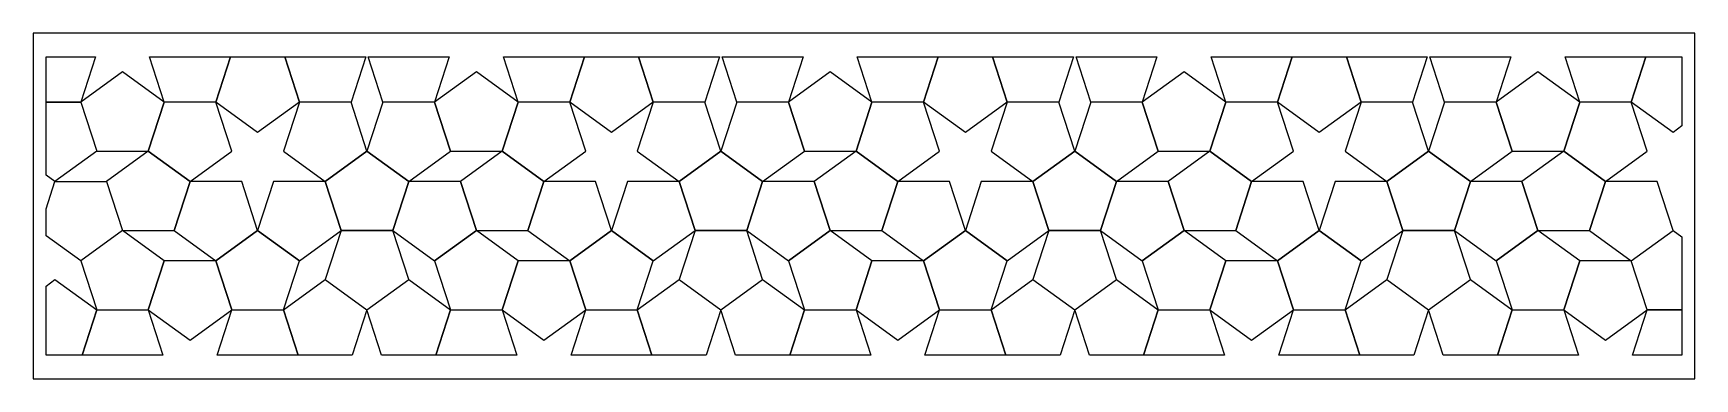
# Model space of a CAD drawing. Header units: millimetres. Extents: x 146 to 1054, y 56 to 244.
import ezdxf

# ---------------------------------------------------------------- set-up
doc = ezdxf.new("R2010")
doc.units = ezdxf.units.MM
doc.layers.get('0').update_dxf_attribs({"linetype": 'CONTINUOUS'})

msp = doc.modelspace()

# ---------------------------------------------------------------- linework, layer by layer
at = {"color": 7}
for points in [[(146.000345, 55.5), (1054.000345, 55.5), (1054.000345, 244.5), (146.000345, 244.5), (146.000345, 55.5)], [(171.949843, 206.832816), (153.000345, 206.832816), (153.000345, 231.5), (179.964697, 231.5), (171.949843, 206.832816)], [(253.829102, 231.5), (245.814248, 206.832816), (217.600555, 206.832816), (209.585701, 231.5), (253.829102, 231.5)], [(253.829102, 231.5), (283.450106, 231.5), (291.46496, 206.832816), (268.639604, 190.249224), (245.814248, 206.832816), (253.829102, 231.5)], [(327.693506, 231.5), (319.678652, 206.832816), (291.46496, 206.832816), (283.450106, 231.5), (327.693506, 231.5)], [(373.344219, 231.5), (365.329365, 206.832816), (337.115673, 206.832816), (329.100819, 231.5), (373.344219, 231.5)], [(447.208624, 231.5), (439.19377, 206.832816), (410.980078, 206.832816), (402.965224, 231.5), (447.208624, 231.5)], [(447.208624, 231.5), (476.829629, 231.5), (484.844483, 206.832816), (462.019127, 190.249224), (439.19377, 206.832816), (447.208624, 231.5)], [(521.073029, 231.5), (513.058175, 206.832816), (484.844483, 206.832816), (476.829629, 231.5), (521.073029, 231.5)], [(566.723742, 231.5), (558.708888, 206.832816), (530.495196, 206.832816), (522.480342, 231.5), (566.723742, 231.5)], [(640.588147, 231.5), (632.573293, 206.832816), (604.359601, 206.832816), (596.344747, 231.5), (640.588147, 231.5)], [(640.588147, 231.5), (670.209151, 231.5), (678.224005, 206.832816), (655.398649, 190.249224), (632.573293, 206.832816), (640.588147, 231.5)], [(714.452552, 231.5), (706.437698, 206.832816), (678.224005, 206.832816), (670.209151, 231.5), (714.452552, 231.5)], [(760.103264, 231.5), (752.08841, 206.832816), (723.874718, 206.832816), (715.859864, 231.5), (760.103264, 231.5)], [(833.967669, 231.5), (825.952815, 206.832816), (797.739123, 206.832816), (789.724269, 231.5), (833.967669, 231.5)], [(833.967669, 231.5), (863.588674, 231.5), (871.603528, 206.832816), (848.778172, 190.249224), (825.952815, 206.832816), (833.967669, 231.5)], [(907.832074, 231.5), (899.81722, 206.832816), (871.603528, 206.832816), (863.588674, 231.5), (907.832074, 231.5)], [(953.482787, 231.5), (945.467933, 206.832816), (917.254241, 206.832816), (909.239387, 231.5), (953.482787, 231.5)], [(1027.347192, 231.5), (1019.332338, 206.832816), (991.118646, 206.832816), (983.103792, 231.5), (1027.347192, 231.5)], [(1027.347192, 231.5), (1047.000345, 231.5), (1047.000345, 193.767616), (1042.157694, 190.249224), (1019.332338, 206.832816), (1027.347192, 231.5)], [(194.775199, 223.416408), (171.949843, 206.832816), (180.668353, 180), (208.882045, 180), (217.600555, 206.832816), (194.775199, 223.416408)], [(388.154722, 223.416408), (365.329365, 206.832816), (374.047876, 180), (402.261568, 180), (410.980078, 206.832816), (388.154722, 223.416408)], [(581.534244, 223.416408), (558.708888, 206.832816), (567.427398, 180), (595.64109, 180), (604.359601, 206.832816), (581.534244, 223.416408)], [(774.913767, 223.416408), (752.08841, 206.832816), (760.806921, 180), (789.020613, 180), (797.739123, 206.832816), (774.913767, 223.416408)], [(968.293289, 223.416408), (945.467933, 206.832816), (954.186443, 180), (982.400135, 180), (991.118646, 206.832816), (968.293289, 223.416408)], [(180.668353, 180), (157.842997, 163.416408), (153.000345, 166.9348), (153.000345, 206.832816), (171.949843, 206.832816), (180.668353, 180)], [(231.707402, 163.416408), (254.532758, 180), (245.814248, 206.832816), (217.600555, 206.832816), (208.882045, 180), (231.707402, 163.416408)], [(305.571806, 163.416408), (328.397163, 180), (319.678652, 206.832816), (291.46496, 206.832816), (282.74645, 180), (305.571806, 163.416408)], [(351.222519, 163.416408), (374.047876, 180), (365.329365, 206.832816), (337.115673, 206.832816), (328.397163, 180), (351.222519, 163.416408)], [(425.086924, 163.416408), (447.91228, 180), (439.19377, 206.832816), (410.980078, 206.832816), (402.261568, 180), (425.086924, 163.416408)], [(498.951329, 163.416408), (521.776685, 180), (513.058175, 206.832816), (484.844483, 206.832816), (476.125973, 180), (498.951329, 163.416408)], [(544.602042, 163.416408), (567.427398, 180), (558.708888, 206.832816), (530.495196, 206.832816), (521.776685, 180), (544.602042, 163.416408)], [(618.466447, 163.416408), (641.291803, 180), (632.573293, 206.832816), (604.359601, 206.832816), (595.64109, 180), (618.466447, 163.416408)], [(692.330852, 163.416408), (715.156208, 180), (706.437698, 206.832816), (678.224005, 206.832816), (669.505495, 180), (692.330852, 163.416408)], [(737.981564, 163.416408), (760.806921, 180), (752.08841, 206.832816), (723.874718, 206.832816), (715.156208, 180), (737.981564, 163.416408)], [(811.845969, 163.416408), (834.671326, 180), (825.952815, 206.832816), (797.739123, 206.832816), (789.020613, 180), (811.845969, 163.416408)], [(885.710374, 163.416408), (908.535731, 180), (899.81722, 206.832816), (871.603528, 206.832816), (862.885018, 180), (885.710374, 163.416408)], [(931.361087, 163.416408), (954.186443, 180), (945.467933, 206.832816), (917.254241, 206.832816), (908.535731, 180), (931.361087, 163.416408)], [(1005.225492, 163.416408), (1028.050848, 180), (1019.332338, 206.832816), (991.118646, 206.832816), (982.400135, 180), (1005.225492, 163.416408)], [(208.882045, 180), (186.056689, 163.416408), (194.775199, 136.583592), (222.988891, 136.583592), (231.707402, 163.416408), (208.882045, 180)], [(328.397163, 180), (305.571806, 163.416408), (314.290317, 136.583592), (342.504009, 136.583592), (351.222519, 163.416408), (328.397163, 180)], [(402.261568, 180), (379.436211, 163.416408), (388.154722, 136.583592), (416.368414, 136.583592), (425.086924, 163.416408), (402.261568, 180)], [(521.776685, 180), (498.951329, 163.416408), (507.669839, 136.583592), (535.883531, 136.583592), (544.602042, 163.416408), (521.776685, 180)], [(595.64109, 180), (572.815734, 163.416408), (581.534244, 136.583592), (609.747936, 136.583592), (618.466447, 163.416408), (595.64109, 180)], [(715.156208, 180), (692.330852, 163.416408), (701.049362, 136.583592), (729.263054, 136.583592), (737.981564, 163.416408), (715.156208, 180)], [(789.020613, 180), (766.195256, 163.416408), (774.913767, 136.583592), (803.127459, 136.583592), (811.845969, 163.416408), (789.020613, 180)], [(908.535731, 180), (885.710374, 163.416408), (894.428884, 136.583592), (922.642577, 136.583592), (931.361087, 163.416408), (908.535731, 180)], [(982.400135, 180), (959.574779, 163.416408), (968.293289, 136.583592), (996.506981, 136.583592), (1005.225492, 163.416408), (982.400135, 180)], [(194.775199, 136.583592), (171.949843, 120), (153.000345, 133.767616), (153.000345, 148.51226), (157.842997, 163.416408), (186.056689, 163.416408), (194.775199, 136.583592)], [(245.814248, 120), (268.639604, 136.583592), (259.921094, 163.416408), (231.707402, 163.416408), (222.988891, 136.583592), (245.814248, 120)], [(291.46496, 120), (314.290317, 136.583592), (305.571806, 163.416408), (277.358114, 163.416408), (268.639604, 136.583592), (291.46496, 120)], [(365.329365, 120), (388.154722, 136.583592), (379.436211, 163.416408), (351.222519, 163.416408), (342.504009, 136.583592), (365.329365, 120)], [(439.19377, 120), (462.019127, 136.583592), (453.300616, 163.416408), (425.086924, 163.416408), (416.368414, 136.583592), (439.19377, 120)], [(484.844483, 120), (507.669839, 136.583592), (498.951329, 163.416408), (470.737637, 163.416408), (462.019127, 136.583592), (484.844483, 120)], [(558.708888, 120), (581.534244, 136.583592), (572.815734, 163.416408), (544.602042, 163.416408), (535.883531, 136.583592), (558.708888, 120)], [(632.573293, 120), (655.398649, 136.583592), (646.680139, 163.416408), (618.466447, 163.416408), (609.747936, 136.583592), (632.573293, 120)], [(678.224005, 120), (701.049362, 136.583592), (692.330852, 163.416408), (664.117159, 163.416408), (655.398649, 136.583592), (678.224005, 120)], [(752.08841, 120), (774.913767, 136.583592), (766.195256, 163.416408), (737.981564, 163.416408), (729.263054, 136.583592), (752.08841, 120)], [(825.952815, 120), (848.778172, 136.583592), (840.059661, 163.416408), (811.845969, 163.416408), (803.127459, 136.583592), (825.952815, 120)], [(871.603528, 120), (894.428884, 136.583592), (885.710374, 163.416408), (857.496682, 163.416408), (848.778172, 136.583592), (871.603528, 120)], [(945.467933, 120), (968.293289, 136.583592), (959.574779, 163.416408), (931.361087, 163.416408), (922.642577, 136.583592), (945.467933, 120)], [(1019.332338, 120), (1042.157694, 136.583592), (1033.439184, 163.416408), (1005.225492, 163.416408), (996.506981, 136.583592), (1019.332338, 120)], [(194.775199, 136.583592), (171.949843, 120), (180.668353, 93.167184), (208.882045, 93.167184), (217.600555, 120), (194.775199, 136.583592)], [(268.639604, 136.583592), (245.814248, 120), (254.532758, 93.167184), (282.74645, 93.167184), (291.46496, 120), (268.639604, 136.583592)], [(328.397163, 93.167184), (351.222519, 109.750776), (342.504009, 136.583592), (314.290317, 136.583592), (305.571806, 109.750776), (328.397163, 93.167184)], [(388.154722, 136.583592), (365.329365, 120), (374.047876, 93.167184), (402.261568, 93.167184), (410.980078, 120), (388.154722, 136.583592)], [(462.019127, 136.583592), (439.19377, 120), (447.91228, 93.167184), (476.125973, 93.167184), (484.844483, 120), (462.019127, 136.583592)], [(521.776685, 93.167184), (544.602042, 109.750776), (535.883531, 136.583592), (507.669839, 136.583592), (498.951329, 109.750776), (521.776685, 93.167184)], [(581.534244, 136.583592), (558.708888, 120), (567.427398, 93.167184), (595.64109, 93.167184), (604.359601, 120), (581.534244, 136.583592)], [(655.398649, 136.583592), (632.573293, 120), (641.291803, 93.167184), (669.505495, 93.167184), (678.224005, 120), (655.398649, 136.583592)], [(715.156208, 93.167184), (737.981564, 109.750776), (729.263054, 136.583592), (701.049362, 136.583592), (692.330852, 109.750776), (715.156208, 93.167184)], [(774.913767, 136.583592), (752.08841, 120), (760.806921, 93.167184), (789.020613, 93.167184), (797.739123, 120), (774.913767, 136.583592)], [(848.778172, 136.583592), (825.952815, 120), (834.671326, 93.167184), (862.885018, 93.167184), (871.603528, 120), (848.778172, 136.583592)], [(908.535731, 93.167184), (931.361087, 109.750776), (922.642577, 136.583592), (894.428884, 136.583592), (885.710374, 109.750776), (908.535731, 93.167184)], [(968.293289, 136.583592), (945.467933, 120), (954.186443, 93.167184), (982.400135, 93.167184), (991.118646, 120), (968.293289, 136.583592)], [(1019.332338, 120), (1042.157694, 136.583592), (1047.000345, 133.0652), (1047.000345, 93.167184), (1028.050848, 93.167184), (1019.332338, 120)], [(231.707402, 76.583592), (254.532758, 93.167184), (245.814248, 120), (217.600555, 120), (208.882045, 93.167184), (231.707402, 76.583592)], [(425.086924, 76.583592), (447.91228, 93.167184), (439.19377, 120), (410.980078, 120), (402.261568, 93.167184), (425.086924, 76.583592)], [(618.466447, 76.583592), (641.291803, 93.167184), (632.573293, 120), (604.359601, 120), (595.64109, 93.167184), (618.466447, 76.583592)], [(811.845969, 76.583592), (834.671326, 93.167184), (825.952815, 120), (797.739123, 120), (789.020613, 93.167184), (811.845969, 76.583592)], [(1005.225492, 76.583592), (1028.050848, 93.167184), (1019.332338, 120), (991.118646, 120), (982.400135, 93.167184), (1005.225492, 76.583592)], [(153.000345, 106.232384), (157.842997, 109.750776), (180.668353, 93.167184), (172.653499, 68.5), (153.000345, 68.5), (153.000345, 106.232384)], [(282.74645, 93.167184), (305.571806, 109.750776), (328.397163, 93.167184), (320.382309, 68.5), (290.761304, 68.5), (282.74645, 93.167184)], [(328.397163, 93.167184), (351.222519, 109.750776), (374.047876, 93.167184), (366.033022, 68.5), (336.412017, 68.5), (328.397163, 93.167184)], [(476.125973, 93.167184), (498.951329, 109.750776), (521.776685, 93.167184), (513.761831, 68.5), (484.140827, 68.5), (476.125973, 93.167184)], [(521.776685, 93.167184), (544.602042, 109.750776), (567.427398, 93.167184), (559.412544, 68.5), (529.791539, 68.5), (521.776685, 93.167184)], [(669.505495, 93.167184), (692.330852, 109.750776), (715.156208, 93.167184), (707.141354, 68.5), (677.520349, 68.5), (669.505495, 93.167184)], [(715.156208, 93.167184), (737.981564, 109.750776), (760.806921, 93.167184), (752.792067, 68.5), (723.171062, 68.5), (715.156208, 93.167184)], [(862.885018, 93.167184), (885.710374, 109.750776), (908.535731, 93.167184), (900.520876, 68.5), (870.899872, 68.5), (862.885018, 93.167184)], [(908.535731, 93.167184), (931.361087, 109.750776), (954.186443, 93.167184), (946.171589, 68.5), (916.550585, 68.5), (908.535731, 93.167184)], [(216.896899, 68.5), (172.653499, 68.5), (180.668353, 93.167184), (208.882045, 93.167184), (216.896899, 68.5)], [(290.761304, 68.5), (246.517904, 68.5), (254.532758, 93.167184), (282.74645, 93.167184), (290.761304, 68.5)], [(410.276422, 68.5), (366.033022, 68.5), (374.047876, 93.167184), (402.261568, 93.167184), (410.276422, 68.5)], [(484.140827, 68.5), (439.897426, 68.5), (447.91228, 93.167184), (476.125973, 93.167184), (484.140827, 68.5)], [(603.655944, 68.5), (559.412544, 68.5), (567.427398, 93.167184), (595.64109, 93.167184), (603.655944, 68.5)], [(677.520349, 68.5), (633.276949, 68.5), (641.291803, 93.167184), (669.505495, 93.167184), (677.520349, 68.5)], [(797.035467, 68.5), (752.792067, 68.5), (760.806921, 93.167184), (789.020613, 93.167184), (797.035467, 68.5)], [(870.899872, 68.5), (826.656472, 68.5), (834.671326, 93.167184), (862.885018, 93.167184), (870.899872, 68.5)], [(990.414989, 68.5), (946.171589, 68.5), (954.186443, 93.167184), (982.400135, 93.167184), (990.414989, 68.5)], [(1020.035994, 68.5), (1028.050848, 93.167184), (1047.000345, 93.167184), (1047.000345, 68.5), (1020.035994, 68.5)]]:
    msp.add_lwpolyline(points, close=True, dxfattribs=at)

doc.saveas('drawing.dxf')
